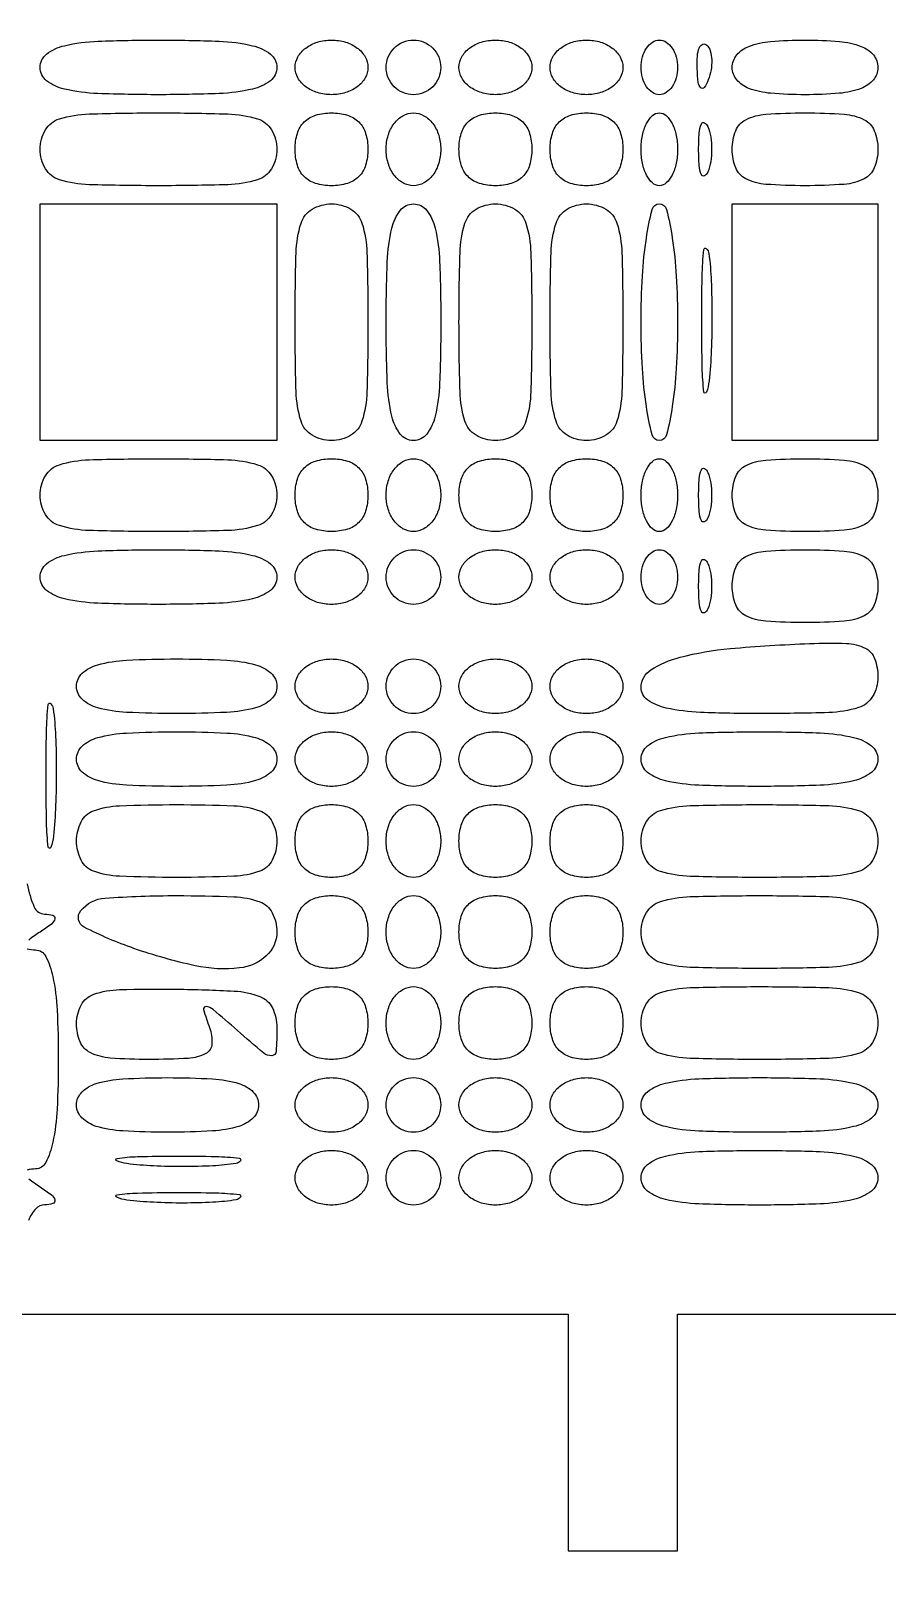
# Model space of a CAD drawing. Extents: x 23 to 255, y 40 to 184.
# Drawn here: x 210.87 to 214.84, y 163.14 to 170.34 of the extents above; entities that cross this region are included whole.
import ezdxf

# ---------------------------------------------------------------- set-up
doc = ezdxf.new("R2010")
doc.units = 0
doc.header["$MEASUREMENT"] = 0

msp = doc.modelspace()

# ---------------------------------------------------------------- linework, layer by layer
for points in [[(207.919475, 175.632891, 0.000007), (191.762556, 175.634099, 0.00002), (173.0434, 175.634494, 0.000013), (151.49745, 175.633531)], [(210.848173, 166.378543, 0.056013), (210.880229, 166.270428, 0.297977), (210.92895, 166.237705, -0.066727), (210.967436, 166.232065, -0.405416), (210.976538, 166.216231, -0.167501), (210.960409, 166.191644, -0.021149), (210.9078, 166.1544, 0.021149), (210.855191, 166.117156, 0.167501)], [(210.848164, 166.076735, 0.066727), (210.88665, 166.071095, -0.281439), (210.934278, 166.041173, -0.06416), (210.96679, 165.947185, -0.038683), (210.986611, 165.792637, -0.012558), (210.9924, 165.5622, -0.012558), (210.986611, 165.331763, -0.038683), (210.96679, 165.177215, -0.06416), (210.934278, 165.083227, -0.281439), (210.88665, 165.053305, 0.066727), (210.848164, 165.047665, 0.405416)], [(210.855191, 165.007244, 0.021149), (210.9078, 164.97, -0.021149), (210.960409, 164.932756, -0.167501), (210.976538, 164.908169, -0.405416), (210.967436, 164.892335, -0.066727), (210.92895, 164.886695, 0.210338), (210.887309, 164.867755, 0.084273), (210.85327, 164.813599, 0.061356)]]:
    msp.add_lwpolyline(points, format="xyb")
for points in [[(212.0076, 170.1729, -0.232029), (211.97732, 170.111163, -0.108427), (211.8948, 170.072031, -0.047315), (211.738943, 170.051299, -0.00942), (211.4577, 170.046, -0.00942), (211.176457, 170.051299, -0.047315), (211.0206, 170.072031, -0.108427), (210.93808, 170.111163, -0.232029), (210.9078, 170.1729, -0.232029), (210.93808, 170.234637, -0.108427), (211.0206, 170.273769, -0.047315), (211.176457, 170.294501, -0.00942), (211.4577, 170.2998, -0.00942), (211.738943, 170.294501, -0.047315), (211.8948, 170.273769, -0.108427), (211.97732, 170.234637, -0.232029)], [(212.4306, 170.1729, -0.130775), (212.417639, 170.124191, -0.10214), (212.38125, 170.083013, -0.08892), (212.326492, 170.055464, -0.072314), (212.2614, 170.046, -0.072314), (212.196308, 170.055464, -0.08892), (212.14155, 170.083013, -0.10214), (212.105161, 170.124191, -0.130775), (212.0922, 170.1729, -0.130775), (212.105161, 170.221609, -0.10214), (212.14155, 170.262788, -0.08892), (212.196308, 170.290336, -0.072314), (212.2614, 170.2998, -0.072314), (212.326492, 170.290336, -0.08892), (212.38125, 170.262788, -0.10214), (212.417639, 170.221609, -0.130775)], [(212.769, 170.1729, -0.099038), (212.759312, 170.12447, -0.097945), (212.731723, 170.083277, -0.097945), (212.69053, 170.055688, -0.099038), (212.6421, 170.046, -0.099038), (212.59367, 170.055688, -0.097945), (212.552477, 170.083277, -0.097945), (212.524888, 170.12447, -0.099038), (212.5152, 170.1729, -0.099038), (212.524888, 170.22133, -0.097945), (212.552477, 170.262523, -0.097945), (212.59367, 170.290112, -0.099038), (212.6421, 170.2998, -0.099038), (212.69053, 170.290112, -0.097945), (212.731723, 170.262523, -0.097945), (212.759312, 170.22133, -0.099038)], [(213.192, 170.1729, -0.130775), (213.179039, 170.124191, -0.10214), (213.14265, 170.083013, -0.08892), (213.087892, 170.055464, -0.072314), (213.0228, 170.046, -0.072314), (212.957708, 170.055464, -0.08892), (212.90295, 170.083013, -0.10214), (212.866561, 170.124191, -0.130775), (212.8536, 170.1729, -0.130775), (212.866561, 170.221609, -0.10214), (212.90295, 170.262788, -0.08892), (212.957708, 170.290336, -0.072314), (213.0228, 170.2998, -0.072314), (213.087892, 170.290336, -0.08892), (213.14265, 170.262788, -0.10214), (213.179039, 170.221609, -0.130775)], [(213.615, 170.1729, -0.130775), (213.602039, 170.124191, -0.10214), (213.56565, 170.083013, -0.08892), (213.510892, 170.055464, -0.072314), (213.4458, 170.046, -0.072314), (213.380708, 170.055464, -0.08892), (213.32595, 170.083013, -0.10214), (213.289561, 170.124191, -0.130775), (213.2766, 170.1729, -0.130775), (213.289561, 170.221609, -0.10214), (213.32595, 170.262788, -0.08892), (213.380708, 170.290336, -0.072314), (213.4458, 170.2998, -0.072314), (213.510892, 170.290336, -0.08892), (213.56565, 170.262788, -0.10214), (213.602039, 170.221609, -0.130775)], [(213.8688, 170.1729, -0.064853), (213.862481, 170.124386, -0.082425), (213.843949, 170.083277, -0.098894), (213.816463, 170.055777, -0.148195), (213.7842, 170.046, -0.148195), (213.751937, 170.055777, -0.098894), (213.724451, 170.083277, -0.082425), (213.705919, 170.124386, -0.064853), (213.6996, 170.1729, -0.064853), (213.705919, 170.221414, -0.082425), (213.724451, 170.262523, -0.098894), (213.751937, 170.290023, -0.148195), (213.7842, 170.2998, -0.148195), (213.816463, 170.290023, -0.098894), (213.843949, 170.262523, -0.082425), (213.862481, 170.221414, -0.064853)], [(214.011191, 170.114737, -0.054073), (213.992448, 170.079487, -0.470617), (213.97703, 170.078028, -0.168741), (213.965074, 170.102711, -0.018894), (213.960079, 170.16585, -0.028489), (213.961009, 170.224747, -0.077125), (213.970376, 170.265354, -0.208169), (213.985997, 170.280797, -0.296942), (214.004513, 170.276887, -0.126455), (214.020861, 170.249229, -0.060344), (214.027558, 170.208172, -0.05415), (214.024392, 170.161003, -0.051402)], [(214.7994, 170.1729, -0.176579), (214.77828, 170.114962, -0.128937), (214.72185, 170.075081, -0.069535), (214.62074, 170.052479, -0.020272), (214.461, 170.046, -0.020272), (214.30126, 170.052479, -0.069535), (214.20015, 170.075081, -0.128937), (214.14372, 170.114962, -0.176579), (214.1226, 170.1729, -0.176579), (214.14372, 170.230838, -0.128937), (214.20015, 170.270719, -0.069535), (214.30126, 170.293321, -0.020272), (214.461, 170.2998, -0.020272), (214.62074, 170.293321, -0.069535), (214.72185, 170.270719, -0.128937), (214.77828, 170.230838, -0.176579)], [(212.0076, 169.7922, -0.134481), (211.982896, 169.702013, -0.186514), (211.917713, 169.650658, -0.067313), (211.77948, 169.627771, -0.007414), (211.4577, 169.623, -0.007414), (211.13592, 169.627771, -0.067313), (210.997688, 169.650658, -0.186514), (210.932504, 169.702013, -0.134481), (210.9078, 169.7922, -0.134481), (210.932504, 169.882387, -0.186514), (210.997688, 169.933742, -0.067313), (211.13592, 169.956629, -0.007414), (211.4577, 169.9614, -0.007414), (211.77948, 169.956629, -0.067313), (211.917713, 169.933742, -0.186514), (211.982896, 169.882387, -0.134481)], [(212.4306, 169.7922, -0.072254), (212.419869, 169.718331, -0.124864), (212.3883, 169.6653, -0.124864), (212.335269, 169.633731, -0.072254), (212.2614, 169.623, -0.072254), (212.187531, 169.633731, -0.124864), (212.1345, 169.6653, -0.124864), (212.102931, 169.718331, -0.072254), (212.0922, 169.7922, -0.072254), (212.102931, 169.866069, -0.124864), (212.1345, 169.9191, -0.124864), (212.187531, 169.950669, -0.072254), (212.2614, 169.9614, -0.072254), (212.335269, 169.950669, -0.124864), (212.3883, 169.9191, -0.124864), (212.419869, 169.866069, -0.072254)], [(212.769, 169.7922, -0.072314), (212.759536, 169.727108, -0.08892), (212.731988, 169.67235, -0.10214), (212.690809, 169.635961, -0.130775), (212.6421, 169.623, -0.130775), (212.593391, 169.635961, -0.10214), (212.552213, 169.67235, -0.08892), (212.524664, 169.727108, -0.072314), (212.5152, 169.7922, -0.072314), (212.524664, 169.857292, -0.08892), (212.552213, 169.91205, -0.10214), (212.593391, 169.948439, -0.130775), (212.6421, 169.9614, -0.130775), (212.690809, 169.948439, -0.10214), (212.731988, 169.91205, -0.08892), (212.759536, 169.857292, -0.072314)], [(213.192, 169.7922, -0.072254), (213.181269, 169.718331, -0.124864), (213.1497, 169.6653, -0.124864), (213.096669, 169.633731, -0.072254), (213.0228, 169.623, -0.072254), (212.948931, 169.633731, -0.124864), (212.8959, 169.6653, -0.124864), (212.864331, 169.718331, -0.072254), (212.8536, 169.7922, -0.072254), (212.864331, 169.866069, -0.124864), (212.8959, 169.9191, -0.124864), (212.948931, 169.950669, -0.072254), (213.0228, 169.9614, -0.072254), (213.096669, 169.950669, -0.124864), (213.1497, 169.9191, -0.124864), (213.181269, 169.866069, -0.072254)], [(213.615, 169.7922, -0.072254), (213.604269, 169.718331, -0.124864), (213.5727, 169.6653, -0.124864), (213.519669, 169.633731, -0.072254), (213.4458, 169.623, -0.072254), (213.371931, 169.633731, -0.124864), (213.3189, 169.6653, -0.124864), (213.287331, 169.718331, -0.072254), (213.2766, 169.7922, -0.072254), (213.287331, 169.866069, -0.124864), (213.3189, 169.9191, -0.124864), (213.371931, 169.950669, -0.072254), (213.4458, 169.9614, -0.072254), (213.519669, 169.950669, -0.124864), (213.5727, 169.9191, -0.124864), (213.604269, 169.866069, -0.072254)], [(213.8688, 169.7922, -0.048028), (213.862566, 169.727446, -0.068025), (213.843949, 169.672702, -0.088204), (213.816507, 169.635815, -0.191087), (213.7842, 169.623, -0.191087), (213.751893, 169.635815, -0.088204), (213.724451, 169.672702, -0.068025), (213.705834, 169.727446, -0.048028), (213.6996, 169.7922, -0.048028), (213.705834, 169.856954, -0.068025), (213.724451, 169.911698, -0.088204), (213.751893, 169.948585, -0.191087), (213.7842, 169.9614, -0.191087), (213.816507, 169.948585, -0.088204), (213.843949, 169.911698, -0.068025), (213.862566, 169.856954, -0.048028)], [(214.009429, 169.68645, -0.174857), (213.993585, 169.668736, -0.447206), (213.979293, 169.673892, -0.078554), (213.969397, 169.716784, -0.017491), (213.966758, 169.7922, -0.017491), (213.969397, 169.867616, -0.078554), (213.979293, 169.910508, -0.447206), (213.993585, 169.915664, -0.174857), (214.009429, 169.89795, -0.057986), (214.022655, 169.849727, -0.037979), (214.027031, 169.7922, -0.037979), (214.022655, 169.734673, -0.057986)], [(214.7994, 169.7922, -0.094959), (214.782837, 169.705774, -0.184152), (214.73595, 169.654725, -0.098846), (214.642961, 169.62933, -0.017388), (214.461, 169.623, -0.017388), (214.279039, 169.62933, -0.098846), (214.18605, 169.654725, -0.184152), (214.139163, 169.705774, -0.094959), (214.1226, 169.7922, -0.094959), (214.139163, 169.878626, -0.184152), (214.18605, 169.929675, -0.098846), (214.279039, 169.95507, -0.017388), (214.461, 169.9614, -0.017388), (214.642961, 169.95507, -0.098846), (214.73595, 169.929675, -0.184152), (214.782837, 169.878626, -0.094959)], [(212.4306, 168.9885, -0.007414), (212.425829, 168.66672, -0.067313), (212.402942, 168.528487, -0.186514), (212.351587, 168.463304, -0.134481), (212.2614, 168.4386, -0.134481), (212.171213, 168.463304, -0.186514), (212.119858, 168.528487, -0.067313), (212.096971, 168.66672, -0.007414), (212.0922, 168.9885, -0.007414), (212.096971, 169.31028, -0.067313), (212.119858, 169.448512, -0.186514), (212.171213, 169.513696, -0.134481), (212.2614, 169.5384, -0.134481), (212.351587, 169.513696, -0.186514), (212.402942, 169.448512, -0.067313), (212.425829, 169.31028, -0.007414)], [(212.769, 168.9885, -0.00942), (212.763701, 168.707257, -0.047315), (212.742969, 168.5514, -0.108427), (212.703837, 168.46888, -0.232029), (212.6421, 168.4386, -0.232029), (212.580363, 168.46888, -0.108427), (212.541231, 168.5514, -0.047315), (212.520499, 168.707257, -0.00942), (212.5152, 168.9885, -0.00942), (212.520499, 169.269743, -0.047315), (212.541231, 169.4256, -0.108427), (212.580363, 169.50812, -0.232029), (212.6421, 169.5384, -0.232029), (212.703837, 169.50812, -0.108427), (212.742969, 169.4256, -0.047315), (212.763701, 169.269743, -0.00942)], [(213.192, 168.9885, -0.007414), (213.187229, 168.66672, -0.067313), (213.164342, 168.528487, -0.186514), (213.112987, 168.463304, -0.134481), (213.0228, 168.4386, -0.134481), (212.932613, 168.463304, -0.186514), (212.881258, 168.528487, -0.067313), (212.858371, 168.66672, -0.007414), (212.8536, 168.9885, -0.007414), (212.858371, 169.31028, -0.067313), (212.881258, 169.448512, -0.186514), (212.932613, 169.513696, -0.134481), (213.0228, 169.5384, -0.134481), (213.112987, 169.513696, -0.186514), (213.164342, 169.448512, -0.067313), (213.187229, 169.31028, -0.007414)], [(213.615, 168.9885, -0.007414), (213.610229, 168.66672, -0.067313), (213.587342, 168.528487, -0.186514), (213.535987, 168.463304, -0.134481), (213.4458, 168.4386, -0.134481), (213.355613, 168.463304, -0.186514), (213.304258, 168.528487, -0.067313), (213.281371, 168.66672, -0.007414), (213.2766, 168.9885, -0.007414), (213.281371, 169.31028, -0.067313), (213.304258, 169.448512, -0.186514), (213.355613, 169.513696, -0.134481), (213.4458, 169.5384, -0.134481), (213.535987, 169.513696, -0.186514), (213.587342, 169.448512, -0.067313), (213.610229, 169.31028, -0.007414)], [(213.8688, 168.9885, -0.013867), (213.862848, 168.773906, -0.024301), (213.844396, 168.597225, -0.022017), (213.818085, 168.465173, -0.345347), (213.7842, 168.4386, -0.345347), (213.750315, 168.465173, -0.022017), (213.724004, 168.597225, -0.024301), (213.705552, 168.773906, -0.013867), (213.6996, 168.9885, -0.013867), (213.705552, 169.203094, -0.024301), (213.724004, 169.379775, -0.022017), (213.750315, 169.511827, -0.345347), (213.7842, 169.5384, -0.345347), (213.818085, 169.511827, -0.022017), (213.844396, 169.379775, -0.024301), (213.862848, 169.203094, -0.013867)], [(214.015141, 168.715437, -0.062969), (214.002803, 168.662681, -0.78507), (213.991424, 168.664005, -0.026082), (213.98335, 168.77649, -0.004587), (213.981161, 168.9885, -0.004873), (213.982989, 169.201226, -0.021409), (213.99066, 169.326529, -0.613017), (214.002274, 169.330993, -0.180442), (214.014459, 169.307637, -0.02012), (214.025135, 169.180175, -0.010546), (214.028676, 169.02104, -0.010474), (214.025439, 168.857519, -0.015806)], [(212.0076, 168.1848, -0.134481), (211.982896, 168.094613, -0.186514), (211.917713, 168.043258, -0.067313), (211.77948, 168.020371, -0.007414), (211.4577, 168.0156, -0.007414), (211.13592, 168.020371, -0.067313), (210.997688, 168.043258, -0.186514), (210.932504, 168.094613, -0.134481), (210.9078, 168.1848, -0.134481), (210.932504, 168.274987, -0.186514), (210.997688, 168.326342, -0.067313), (211.13592, 168.349229, -0.007414), (211.4577, 168.354, -0.007414), (211.77948, 168.349229, -0.067313), (211.917713, 168.326342, -0.186514), (211.982896, 168.274987, -0.134481)], [(212.4306, 168.1848, -0.072254), (212.419869, 168.110931, -0.124864), (212.3883, 168.0579, -0.124864), (212.335269, 168.026331, -0.072254), (212.2614, 168.0156, -0.072254), (212.187531, 168.026331, -0.124864), (212.1345, 168.0579, -0.124864), (212.102931, 168.110931, -0.072254), (212.0922, 168.1848, -0.072254), (212.102931, 168.258669, -0.124864), (212.1345, 168.3117, -0.124864), (212.187531, 168.343269, -0.072254), (212.2614, 168.354, -0.072254), (212.335269, 168.343269, -0.124864), (212.3883, 168.3117, -0.124864), (212.419869, 168.258669, -0.072254)], [(212.769, 168.1848, -0.072314), (212.759536, 168.119708, -0.08892), (212.731988, 168.06495, -0.10214), (212.690809, 168.028561, -0.130775), (212.6421, 168.0156, -0.130775), (212.593391, 168.028561, -0.10214), (212.552213, 168.06495, -0.08892), (212.524664, 168.119708, -0.072314), (212.5152, 168.1848, -0.072314), (212.524664, 168.249892, -0.08892), (212.552213, 168.30465, -0.10214), (212.593391, 168.341039, -0.130775), (212.6421, 168.354, -0.130775), (212.690809, 168.341039, -0.10214), (212.731988, 168.30465, -0.08892), (212.759536, 168.249892, -0.072314)], [(213.192, 168.1848, -0.072254), (213.181269, 168.110931, -0.124864), (213.1497, 168.0579, -0.124864), (213.096669, 168.026331, -0.072254), (213.0228, 168.0156, -0.072254), (212.948931, 168.026331, -0.124864), (212.8959, 168.0579, -0.124864), (212.864331, 168.110931, -0.072254), (212.8536, 168.1848, -0.072254), (212.864331, 168.258669, -0.124864), (212.8959, 168.3117, -0.124864), (212.948931, 168.343269, -0.072254), (213.0228, 168.354, -0.072254), (213.096669, 168.343269, -0.124864), (213.1497, 168.3117, -0.124864), (213.181269, 168.258669, -0.072254)], [(213.615, 168.1848, -0.072254), (213.604269, 168.110931, -0.124864), (213.5727, 168.0579, -0.124864), (213.519669, 168.026331, -0.072254), (213.4458, 168.0156, -0.072254), (213.371931, 168.026331, -0.124864), (213.3189, 168.0579, -0.124864), (213.287331, 168.110931, -0.072254), (213.2766, 168.1848, -0.072254), (213.287331, 168.258669, -0.124864), (213.3189, 168.3117, -0.124864), (213.371931, 168.343269, -0.072254), (213.4458, 168.354, -0.072254), (213.519669, 168.343269, -0.124864), (213.5727, 168.3117, -0.124864), (213.604269, 168.258669, -0.072254)], [(213.8688, 168.1848, -0.048028), (213.862566, 168.120046, -0.068025), (213.843949, 168.065302, -0.088204), (213.816507, 168.028415, -0.191087), (213.7842, 168.0156, -0.191087), (213.751893, 168.028415, -0.088204), (213.724451, 168.065302, -0.068025), (213.705834, 168.120046, -0.048028), (213.6996, 168.1848, -0.048028), (213.705834, 168.249554, -0.068025), (213.724451, 168.304297, -0.088204), (213.751893, 168.341185, -0.191087), (213.7842, 168.354, -0.191087), (213.816507, 168.341185, -0.088204), (213.843949, 168.304297, -0.068025), (213.862566, 168.249554, -0.048028)], [(214.7994, 168.1848, -0.094959), (214.782837, 168.098374, -0.184152), (214.73595, 168.047325, -0.098846), (214.642961, 168.02193, -0.017388), (214.461, 168.0156, -0.017388), (214.279039, 168.02193, -0.098846), (214.18605, 168.047325, -0.184152), (214.139163, 168.098374, -0.094959), (214.1226, 168.1848, -0.094959), (214.139163, 168.271226, -0.184152), (214.18605, 168.322275, -0.098846), (214.279039, 168.34767, -0.017388), (214.461, 168.354, -0.017388), (214.642961, 168.34767, -0.098846), (214.73595, 168.322275, -0.184152), (214.782837, 168.271226, -0.094959)], [(214.009429, 168.07905, -0.174857), (213.993585, 168.061336, -0.447206), (213.979293, 168.066492, -0.078554), (213.969397, 168.109384, -0.017491), (213.966758, 168.1848, -0.017491), (213.969397, 168.260216, -0.078554), (213.979293, 168.303108, -0.447206), (213.993585, 168.308264, -0.174857), (214.009429, 168.29055, -0.057986), (214.022655, 168.242327, -0.037979), (214.027031, 168.1848, -0.037979), (214.022655, 168.127273, -0.057986)], [(212.0076, 167.8041, -0.232029), (211.97732, 167.742363, -0.108427), (211.8948, 167.703231, -0.047315), (211.738943, 167.682499, -0.00942), (211.4577, 167.6772, -0.00942), (211.176457, 167.682499, -0.047315), (211.0206, 167.703231, -0.108427), (210.93808, 167.742363, -0.232029), (210.9078, 167.8041, -0.232029), (210.93808, 167.865837, -0.108427), (211.0206, 167.904969, -0.047315), (211.176457, 167.925701, -0.00942), (211.4577, 167.931, -0.00942), (211.738943, 167.925701, -0.047315), (211.8948, 167.904969, -0.108427), (211.97732, 167.865837, -0.232029)], [(212.4306, 167.8041, -0.130775), (212.417639, 167.755391, -0.10214), (212.38125, 167.714212, -0.08892), (212.326492, 167.686664, -0.072314), (212.2614, 167.6772, -0.072314), (212.196308, 167.686664, -0.08892), (212.14155, 167.714212, -0.10214), (212.105161, 167.755391, -0.130775), (212.0922, 167.8041, -0.130775), (212.105161, 167.852809, -0.10214), (212.14155, 167.893987, -0.08892), (212.196308, 167.921536, -0.072314), (212.2614, 167.931, -0.072314), (212.326492, 167.921536, -0.08892), (212.38125, 167.893987, -0.10214), (212.417639, 167.852809, -0.130775)], [(212.769, 167.8041, -0.099038), (212.759312, 167.75567, -0.097945), (212.731723, 167.714477, -0.097945), (212.69053, 167.686888, -0.099038), (212.6421, 167.6772, -0.099038), (212.59367, 167.686888, -0.097945), (212.552477, 167.714477, -0.097945), (212.524888, 167.75567, -0.099038), (212.5152, 167.8041, -0.099038), (212.524888, 167.85253, -0.097945), (212.552477, 167.893723, -0.097945), (212.59367, 167.921312, -0.099038), (212.6421, 167.931, -0.099038), (212.69053, 167.921312, -0.097945), (212.731723, 167.893723, -0.097945), (212.759312, 167.85253, -0.099038)], [(213.192, 167.8041, -0.130775), (213.179039, 167.755391, -0.10214), (213.14265, 167.714212, -0.08892), (213.087892, 167.686664, -0.072314), (213.0228, 167.6772, -0.072314), (212.957708, 167.686664, -0.08892), (212.90295, 167.714212, -0.10214), (212.866561, 167.755391, -0.130775), (212.8536, 167.8041, -0.130775), (212.866561, 167.852809, -0.10214), (212.90295, 167.893987, -0.08892), (212.957708, 167.921536, -0.072314), (213.0228, 167.931, -0.072314), (213.087892, 167.921536, -0.08892), (213.14265, 167.893987, -0.10214), (213.179039, 167.852809, -0.130775)], [(213.615, 167.8041, -0.130775), (213.602039, 167.755391, -0.10214), (213.56565, 167.714212, -0.08892), (213.510892, 167.686664, -0.072314), (213.4458, 167.6772, -0.072314), (213.380708, 167.686664, -0.08892), (213.32595, 167.714212, -0.10214), (213.289561, 167.755391, -0.130775), (213.2766, 167.8041, -0.130775), (213.289561, 167.852809, -0.10214), (213.32595, 167.893987, -0.08892), (213.380708, 167.921536, -0.072314), (213.4458, 167.931, -0.072314), (213.510892, 167.921536, -0.08892), (213.56565, 167.893987, -0.10214), (213.602039, 167.852809, -0.130775)], [(213.8688, 167.8041, -0.064853), (213.862481, 167.755586, -0.082425), (213.843949, 167.714477, -0.098894), (213.816463, 167.686977, -0.148195), (213.7842, 167.6772, -0.148195), (213.751937, 167.686977, -0.098894), (213.724451, 167.714477, -0.082425), (213.705919, 167.755586, -0.064853), (213.6996, 167.8041, -0.064853), (213.705919, 167.852614, -0.082425), (213.724451, 167.893723, -0.098894), (213.751937, 167.921223, -0.148195), (213.7842, 167.931, -0.148195), (213.816463, 167.921223, -0.098894), (213.843949, 167.893723, -0.082425), (213.862481, 167.852614, -0.064853)], [(214.7994, 167.7618, -0.094959), (214.782837, 167.675374, -0.184152), (214.73595, 167.624325, -0.098846), (214.642961, 167.59893, -0.017388), (214.461, 167.5926, -0.017388), (214.279039, 167.59893, -0.098846), (214.18605, 167.624325, -0.184152), (214.139163, 167.675374, -0.094959), (214.1226, 167.7618, -0.094959), (214.139163, 167.848226, -0.184152), (214.18605, 167.899275, -0.098846), (214.279039, 167.92467, -0.017388), (214.461, 167.931, -0.017388), (214.642961, 167.92467, -0.098846), (214.73595, 167.899275, -0.184152), (214.782837, 167.848226, -0.094959)], [(214.009429, 167.65605, -0.174857), (213.993585, 167.638336, -0.447206), (213.979293, 167.643492, -0.078554), (213.969397, 167.686384, -0.017491), (213.966758, 167.7618, -0.017491), (213.969397, 167.837216, -0.078554), (213.979293, 167.880108, -0.447206), (213.993585, 167.885264, -0.174857), (214.009429, 167.86755, -0.057986), (214.022655, 167.819327, -0.037979), (214.027031, 167.7618, -0.037979), (214.022655, 167.704273, -0.057986)], [(214.7994, 167.3388, -0.134481), (214.774696, 167.248613, -0.186514), (214.709513, 167.197258, -0.067313), (214.57128, 167.174371, -0.007414), (214.2495, 167.1696, -0.009815), (213.975163, 167.174986, -0.044483), (213.816646, 167.195415, -0.095751), (213.730313, 167.232732, -0.247867), (213.6996, 167.290881, -0.257643), (213.744716, 167.372624, -0.076805), (213.880171, 167.431312, -0.042004), (214.113822, 167.471801, -0.011923), (214.48215, 167.495324, -0.01835), (214.653201, 167.495878, -0.106621), (214.740178, 167.474049, -0.192928), (214.784146, 167.425045, -0.087753)], [(212.0076, 167.2965, -0.211442), (211.980803, 167.235965, -0.118311), (211.9089, 167.196518, -0.054498), (211.774775, 167.175236, -0.01212), (211.5423, 167.1696, -0.01212), (211.309825, 167.175236, -0.054498), (211.1757, 167.196518, -0.118311), (211.103797, 167.235965, -0.211442), (211.077, 167.2965, -0.211442), (211.103797, 167.357035, -0.118311), (211.1757, 167.396482, -0.054498), (211.309825, 167.417764, -0.01212), (211.5423, 167.4234, -0.01212), (211.774775, 167.417764, -0.054498), (211.9089, 167.396482, -0.118311), (211.980803, 167.357035, -0.211442)], [(212.4306, 167.2965, -0.130775), (212.417639, 167.247791, -0.10214), (212.38125, 167.206613, -0.08892), (212.326492, 167.179064, -0.072314), (212.2614, 167.1696, -0.072314), (212.196308, 167.179064, -0.08892), (212.14155, 167.206613, -0.10214), (212.105161, 167.247791, -0.130775), (212.0922, 167.2965, -0.130775), (212.105161, 167.345209, -0.10214), (212.14155, 167.386387, -0.08892), (212.196308, 167.413936, -0.072314), (212.2614, 167.4234, -0.072314), (212.326492, 167.413936, -0.08892), (212.38125, 167.386387, -0.10214), (212.417639, 167.345209, -0.130775)], [(212.769, 167.2965, -0.099038), (212.759312, 167.24807, -0.097945), (212.731723, 167.206877, -0.097945), (212.69053, 167.179288, -0.099038), (212.6421, 167.1696, -0.099038), (212.59367, 167.179288, -0.097945), (212.552477, 167.206877, -0.097945), (212.524888, 167.24807, -0.099038), (212.5152, 167.2965, -0.099038), (212.524888, 167.34493, -0.097945), (212.552477, 167.386123, -0.097945), (212.59367, 167.413712, -0.099038), (212.6421, 167.4234, -0.099038), (212.69053, 167.413712, -0.097945), (212.731723, 167.386123, -0.097945), (212.759312, 167.34493, -0.099038)], [(213.192, 167.2965, -0.130775), (213.179039, 167.247791, -0.10214), (213.14265, 167.206613, -0.08892), (213.087892, 167.179064, -0.072314), (213.0228, 167.1696, -0.072314), (212.957708, 167.179064, -0.08892), (212.90295, 167.206613, -0.10214), (212.866561, 167.247791, -0.130775), (212.8536, 167.2965, -0.130775), (212.866561, 167.345209, -0.10214), (212.90295, 167.386387, -0.08892), (212.957708, 167.413936, -0.072314), (213.0228, 167.4234, -0.072314), (213.087892, 167.413936, -0.08892), (213.14265, 167.386387, -0.10214), (213.179039, 167.345209, -0.130775)], [(213.615, 167.2965, -0.130775), (213.602039, 167.247791, -0.10214), (213.56565, 167.206613, -0.08892), (213.510892, 167.179064, -0.072314), (213.4458, 167.1696, -0.072314), (213.380708, 167.179064, -0.08892), (213.32595, 167.206613, -0.10214), (213.289561, 167.247791, -0.130775), (213.2766, 167.2965, -0.130775), (213.289561, 167.345209, -0.10214), (213.32595, 167.386387, -0.08892), (213.380708, 167.413936, -0.072314), (213.4458, 167.4234, -0.072314), (213.510892, 167.413936, -0.08892), (213.56565, 167.386387, -0.10214), (213.602039, 167.345209, -0.130775)], [(210.969541, 166.600437, -0.062969), (210.957203, 166.547681, -0.78507), (210.945824, 166.549005, -0.026082), (210.93775, 166.66149, -0.004587), (210.935561, 166.8735, -0.004873), (210.937389, 167.086226, -0.021409), (210.94506, 167.211529, -0.613017), (210.956674, 167.215993, -0.180442), (210.968859, 167.192637, -0.02012), (210.979535, 167.065175, -0.010546), (210.983076, 166.90604, -0.010474), (210.979839, 166.742519, -0.015806)], [(212.0076, 166.9581, -0.211442), (211.980803, 166.897565, -0.118311), (211.9089, 166.858118, -0.054498), (211.774775, 166.836836, -0.01212), (211.5423, 166.8312, -0.01212), (211.309825, 166.836836, -0.054498), (211.1757, 166.858118, -0.118311), (211.103797, 166.897565, -0.211442), (211.077, 166.9581, -0.211442), (211.103797, 167.018635, -0.118311), (211.1757, 167.058082, -0.054498), (211.309825, 167.079364, -0.01212), (211.5423, 167.085, -0.01212), (211.774775, 167.079364, -0.054498), (211.9089, 167.058082, -0.118311), (211.980803, 167.018635, -0.211442)], [(212.4306, 166.9581, -0.130775), (212.417639, 166.909391, -0.10214), (212.38125, 166.868213, -0.08892), (212.326492, 166.840664, -0.072314), (212.2614, 166.8312, -0.072314), (212.196308, 166.840664, -0.08892), (212.14155, 166.868213, -0.10214), (212.105161, 166.909391, -0.130775), (212.0922, 166.9581, -0.130775), (212.105161, 167.006809, -0.10214), (212.14155, 167.047987, -0.08892), (212.196308, 167.075536, -0.072314), (212.2614, 167.085, -0.072314), (212.326492, 167.075536, -0.08892), (212.38125, 167.047987, -0.10214), (212.417639, 167.006809, -0.130775)], [(212.769, 166.9581, -0.099038), (212.759312, 166.90967, -0.097945), (212.731723, 166.868477, -0.097945), (212.69053, 166.840888, -0.099038), (212.6421, 166.8312, -0.099038), (212.59367, 166.840888, -0.097945), (212.552477, 166.868477, -0.097945), (212.524888, 166.90967, -0.099038), (212.5152, 166.9581, -0.099038), (212.524888, 167.00653, -0.097945), (212.552477, 167.047723, -0.097945), (212.59367, 167.075312, -0.099038), (212.6421, 167.085, -0.099038), (212.69053, 167.075312, -0.097945), (212.731723, 167.047723, -0.097945), (212.759312, 167.00653, -0.099038)], [(213.192, 166.9581, -0.130775), (213.179039, 166.909391, -0.10214), (213.14265, 166.868213, -0.08892), (213.087892, 166.840664, -0.072314), (213.0228, 166.8312, -0.072314), (212.957708, 166.840664, -0.08892), (212.90295, 166.868213, -0.10214), (212.866561, 166.909391, -0.130775), (212.8536, 166.9581, -0.130775), (212.866561, 167.006809, -0.10214), (212.90295, 167.047987, -0.08892), (212.957708, 167.075536, -0.072314), (213.0228, 167.085, -0.072314), (213.087892, 167.075536, -0.08892), (213.14265, 167.047987, -0.10214), (213.179039, 167.006809, -0.130775)], [(213.615, 166.9581, -0.130775), (213.602039, 166.909391, -0.10214), (213.56565, 166.868213, -0.08892), (213.510892, 166.840664, -0.072314), (213.4458, 166.8312, -0.072314), (213.380708, 166.840664, -0.08892), (213.32595, 166.868213, -0.10214), (213.289561, 166.909391, -0.130775), (213.2766, 166.9581, -0.130775), (213.289561, 167.006809, -0.10214), (213.32595, 167.047987, -0.08892), (213.380708, 167.075536, -0.072314), (213.4458, 167.085, -0.072314), (213.510892, 167.075536, -0.08892), (213.56565, 167.047987, -0.10214), (213.602039, 167.006809, -0.130775)], [(214.7994, 166.9581, -0.232029), (214.76912, 166.896363, -0.108427), (214.6866, 166.857231, -0.047315), (214.530743, 166.836499, -0.00942), (214.2495, 166.8312, -0.00942), (213.968257, 166.836499, -0.047315), (213.8124, 166.857231, -0.108427), (213.72988, 166.896363, -0.232029), (213.6996, 166.9581, -0.232029), (213.72988, 167.019837, -0.108427), (213.8124, 167.058969, -0.047315), (213.968257, 167.079701, -0.00942), (214.2495, 167.085, -0.00942), (214.530743, 167.079701, -0.047315), (214.6866, 167.058969, -0.108427), (214.76912, 167.019837, -0.232029)], [(212.0076, 166.5774, -0.118451), (211.986172, 166.488219, -0.189837), (211.928288, 166.437041, -0.077556), (211.807956, 166.413403, -0.009792), (211.5423, 166.4082, -0.009792), (211.276644, 166.413403, -0.077556), (211.156313, 166.437041, -0.189837), (211.098428, 166.488219, -0.118451), (211.077, 166.5774, -0.118451), (211.098428, 166.666581, -0.189837), (211.156313, 166.717759, -0.077556), (211.276644, 166.741397, -0.009792), (211.5423, 166.7466, -0.009792), (211.807956, 166.741397, -0.077556), (211.928288, 166.717759, -0.189837), (211.986172, 166.666581, -0.118451)], [(212.4306, 166.5774, -0.072254), (212.419869, 166.503531, -0.124864), (212.3883, 166.4505, -0.124864), (212.335269, 166.418931, -0.072254), (212.2614, 166.4082, -0.072254), (212.187531, 166.418931, -0.124864), (212.1345, 166.4505, -0.124864), (212.102931, 166.503531, -0.072254), (212.0922, 166.5774, -0.072254), (212.102931, 166.651269, -0.124864), (212.1345, 166.7043, -0.124864), (212.187531, 166.735869, -0.072254), (212.2614, 166.7466, -0.072254), (212.335269, 166.735869, -0.124864), (212.3883, 166.7043, -0.124864), (212.419869, 166.651269, -0.072254)], [(212.769, 166.5774, -0.072314), (212.759536, 166.512308, -0.08892), (212.731988, 166.45755, -0.10214), (212.690809, 166.421161, -0.130775), (212.6421, 166.4082, -0.130775), (212.593391, 166.421161, -0.10214), (212.552213, 166.45755, -0.08892), (212.524664, 166.512308, -0.072314), (212.5152, 166.5774, -0.072314), (212.524664, 166.642492, -0.08892), (212.552213, 166.69725, -0.10214), (212.593391, 166.733639, -0.130775), (212.6421, 166.7466, -0.130775), (212.690809, 166.733639, -0.10214), (212.731988, 166.69725, -0.08892), (212.759536, 166.642492, -0.072314)], [(213.192, 166.5774, -0.072254), (213.181269, 166.503531, -0.124864), (213.1497, 166.4505, -0.124864), (213.096669, 166.418931, -0.072254), (213.0228, 166.4082, -0.072254), (212.948931, 166.418931, -0.124864), (212.8959, 166.4505, -0.124864), (212.864331, 166.503531, -0.072254), (212.8536, 166.5774, -0.072254), (212.864331, 166.651269, -0.124864), (212.8959, 166.7043, -0.124864), (212.948931, 166.735869, -0.072254), (213.0228, 166.7466, -0.072254), (213.096669, 166.735869, -0.124864), (213.1497, 166.7043, -0.124864), (213.181269, 166.651269, -0.072254)], [(213.615, 166.5774, -0.072254), (213.604269, 166.503531, -0.124864), (213.5727, 166.4505, -0.124864), (213.519669, 166.418931, -0.072254), (213.4458, 166.4082, -0.072254), (213.371931, 166.418931, -0.124864), (213.3189, 166.4505, -0.124864), (213.287331, 166.503531, -0.072254), (213.2766, 166.5774, -0.072254), (213.287331, 166.651269, -0.124864), (213.3189, 166.7043, -0.124864), (213.371931, 166.735869, -0.072254), (213.4458, 166.7466, -0.072254), (213.519669, 166.735869, -0.124864), (213.5727, 166.7043, -0.124864), (213.604269, 166.651269, -0.072254)], [(214.7994, 166.5774, -0.134481), (214.774696, 166.487213, -0.186514), (214.709513, 166.435858, -0.067313), (214.57128, 166.412971, -0.007414), (214.2495, 166.4082, -0.007414), (213.92772, 166.412971, -0.067313), (213.789488, 166.435858, -0.186514), (213.724304, 166.487213, -0.134481), (213.6996, 166.5774, -0.134481), (213.724304, 166.667587, -0.186514), (213.789488, 166.718942, -0.067313), (213.92772, 166.741829, -0.007414), (214.2495, 166.7466, -0.007414), (214.57128, 166.741829, -0.067313), (214.709513, 166.718942, -0.186514), (214.774696, 166.667587, -0.134481)], [(212.0076, 166.1544, -0.212077), (211.958312, 166.043422, -0.156372), (211.834247, 165.987326, -0.082698), (211.627345, 165.997806, -0.029959), (211.343424, 166.078076, -0.03429), (211.113098, 166.17654, -0.476618), (211.096755, 166.253701, -0.207984), (211.208701, 166.311962, -0.017437), (211.5423, 166.3236, -0.009792), (211.807956, 166.318397, -0.077556), (211.928288, 166.294759, -0.189837), (211.986172, 166.243581, -0.118451)], [(212.4306, 166.1544, -0.072254), (212.419869, 166.080531, -0.124864), (212.3883, 166.0275, -0.124864), (212.335269, 165.995931, -0.072254), (212.2614, 165.9852, -0.072254), (212.187531, 165.995931, -0.124864), (212.1345, 166.0275, -0.124864), (212.102931, 166.080531, -0.072254), (212.0922, 166.1544, -0.072254), (212.102931, 166.228269, -0.124864), (212.1345, 166.2813, -0.124864), (212.187531, 166.312869, -0.072254), (212.2614, 166.3236, -0.072254), (212.335269, 166.312869, -0.124864), (212.3883, 166.2813, -0.124864), (212.419869, 166.228269, -0.072254)], [(212.769, 166.1544, -0.072314), (212.759536, 166.089308, -0.08892), (212.731988, 166.03455, -0.10214), (212.690809, 165.998161, -0.130775), (212.6421, 165.9852, -0.130775), (212.593391, 165.998161, -0.10214), (212.552213, 166.03455, -0.08892), (212.524664, 166.089308, -0.072314), (212.5152, 166.1544, -0.072314), (212.524664, 166.219492, -0.08892), (212.552213, 166.27425, -0.10214), (212.593391, 166.310639, -0.130775), (212.6421, 166.3236, -0.130775), (212.690809, 166.310639, -0.10214), (212.731988, 166.27425, -0.08892), (212.759536, 166.219492, -0.072314)], [(213.192, 166.1544, -0.072254), (213.181269, 166.080531, -0.124864), (213.1497, 166.0275, -0.124864), (213.096669, 165.995931, -0.072254), (213.0228, 165.9852, -0.072254), (212.948931, 165.995931, -0.124864), (212.8959, 166.0275, -0.124864), (212.864331, 166.080531, -0.072254), (212.8536, 166.1544, -0.072254), (212.864331, 166.228269, -0.124864), (212.8959, 166.2813, -0.124864), (212.948931, 166.312869, -0.072254), (213.0228, 166.3236, -0.072254), (213.096669, 166.312869, -0.124864), (213.1497, 166.2813, -0.124864), (213.181269, 166.228269, -0.072254)], [(213.615, 166.1544, -0.072254), (213.604269, 166.080531, -0.124864), (213.5727, 166.0275, -0.124864), (213.519669, 165.995931, -0.072254), (213.4458, 165.9852, -0.072254), (213.371931, 165.995931, -0.124864), (213.3189, 166.0275, -0.124864), (213.287331, 166.080531, -0.072254), (213.2766, 166.1544, -0.072254), (213.287331, 166.228269, -0.124864), (213.3189, 166.2813, -0.124864), (213.371931, 166.312869, -0.072254), (213.4458, 166.3236, -0.072254), (213.519669, 166.312869, -0.124864), (213.5727, 166.2813, -0.124864), (213.604269, 166.228269, -0.072254)], [(214.7994, 166.1544, -0.134481), (214.774696, 166.064213, -0.186514), (214.709513, 166.012858, -0.067313), (214.57128, 165.989971, -0.007414), (214.2495, 165.9852, -0.007414), (213.92772, 165.989971, -0.067313), (213.789488, 166.012858, -0.186514), (213.724304, 166.064213, -0.134481), (213.6996, 166.1544, -0.134481), (213.724304, 166.244587, -0.186514), (213.789488, 166.295942, -0.067313), (213.92772, 166.318829, -0.007414), (214.2495, 166.3236, -0.007414), (214.57128, 166.318829, -0.067313), (214.709513, 166.295942, -0.186514), (214.774696, 166.244587, -0.134481)], [(212.0076, 165.709538, -0.016133), (212.004062, 165.59992, -0.376064), (211.983722, 165.579521, -0.193557), (211.94739, 165.591357, -0.005811), (211.824055, 165.697138, 0.004531), (211.711625, 165.794066, 0.151535), (211.67931, 165.807792, 0.530493), (211.667404, 165.793547, 0.017595), (211.6945, 165.71025, -0.100695), (211.705924, 165.634128, -0.264751), (211.677215, 165.589275, -0.108083), (211.596561, 165.567086, -0.013287), (211.412745, 165.5622, -0.017795), (211.233859, 165.568569, -0.097311), (211.140925, 165.593808, -0.181314), (211.093791, 165.644113, -0.098855), (211.077, 165.728208, -0.122609), (211.098648, 165.815163, -0.189918), (211.156723, 165.864821, -0.076461), (211.277277, 165.886688, -0.00969), (211.5423, 165.888659, -0.009851), (211.809273, 165.880207, -0.079196), (211.929072, 165.854747, -0.190855), (211.986537, 165.801785, -0.112718)], [(212.4306, 165.7314, -0.072254), (212.419869, 165.657531, -0.124864), (212.3883, 165.6045, -0.124864), (212.335269, 165.572931, -0.072254), (212.2614, 165.5622, -0.072254), (212.187531, 165.572931, -0.124864), (212.1345, 165.6045, -0.124864), (212.102931, 165.657531, -0.072254), (212.0922, 165.7314, -0.072254), (212.102931, 165.805269, -0.124864), (212.1345, 165.8583, -0.124864), (212.187531, 165.889869, -0.072254), (212.2614, 165.9006, -0.072254), (212.335269, 165.889869, -0.124864), (212.3883, 165.8583, -0.124864), (212.419869, 165.805269, -0.072254)], [(212.769, 165.7314, -0.072314), (212.759536, 165.666308, -0.08892), (212.731988, 165.61155, -0.10214), (212.690809, 165.575161, -0.130775), (212.6421, 165.5622, -0.130775), (212.593391, 165.575161, -0.10214), (212.552213, 165.61155, -0.08892), (212.524664, 165.666308, -0.072314), (212.5152, 165.7314, -0.072314), (212.524664, 165.796492, -0.08892), (212.552213, 165.85125, -0.10214), (212.593391, 165.887639, -0.130775), (212.6421, 165.9006, -0.130775), (212.690809, 165.887639, -0.10214), (212.731988, 165.85125, -0.08892), (212.759536, 165.796492, -0.072314)], [(213.192, 165.7314, -0.072254), (213.181269, 165.657531, -0.124864), (213.1497, 165.6045, -0.124864), (213.096669, 165.572931, -0.072254), (213.0228, 165.5622, -0.072254), (212.948931, 165.572931, -0.124864), (212.8959, 165.6045, -0.124864), (212.864331, 165.657531, -0.072254), (212.8536, 165.7314, -0.072254), (212.864331, 165.805269, -0.124864), (212.8959, 165.8583, -0.124864), (212.948931, 165.889869, -0.072254), (213.0228, 165.9006, -0.072254), (213.096669, 165.889869, -0.124864), (213.1497, 165.8583, -0.124864), (213.181269, 165.805269, -0.072254)], [(213.615, 165.7314, -0.072254), (213.604269, 165.657531, -0.124864), (213.5727, 165.6045, -0.124864), (213.519669, 165.572931, -0.072254), (213.4458, 165.5622, -0.072254), (213.371931, 165.572931, -0.124864), (213.3189, 165.6045, -0.124864), (213.287331, 165.657531, -0.072254), (213.2766, 165.7314, -0.072254), (213.287331, 165.805269, -0.124864), (213.3189, 165.8583, -0.124864), (213.371931, 165.889869, -0.072254), (213.4458, 165.9006, -0.072254), (213.519669, 165.889869, -0.124864), (213.5727, 165.8583, -0.124864), (213.604269, 165.805269, -0.072254)], [(214.7994, 165.7314, -0.134481), (214.774696, 165.641213, -0.186514), (214.709513, 165.589858, -0.067313), (214.57128, 165.566971, -0.007414), (214.2495, 165.5622, -0.007414), (213.92772, 165.566971, -0.067313), (213.789488, 165.589858, -0.186514), (213.724304, 165.641213, -0.134481), (213.6996, 165.7314, -0.134481), (213.724304, 165.821587, -0.186514), (213.789488, 165.872942, -0.067313), (213.92772, 165.895829, -0.007414), (214.2495, 165.9006, -0.007414), (214.57128, 165.895829, -0.067313), (214.709513, 165.872942, -0.186514), (214.774696, 165.821587, -0.134481)], [(211.923, 165.3507, -0.200296), (211.898038, 165.290887, -0.122766), (211.83135, 165.251295, -0.058865), (211.708157, 165.229658, -0.014068), (211.5, 165.2238, -0.014068), (211.291843, 165.229658, -0.058865), (211.16865, 165.251295, -0.122766), (211.101962, 165.290887, -0.200296), (211.077, 165.3507, -0.200296), (211.101962, 165.410513, -0.122766), (211.16865, 165.450105, -0.058865), (211.291843, 165.471742, -0.014068), (211.5, 165.4776, -0.014068), (211.708157, 165.471742, -0.058865), (211.83135, 165.450105, -0.122766), (211.898038, 165.410513, -0.200296)], [(212.4306, 165.3507, -0.130775), (212.417639, 165.301991, -0.10214), (212.38125, 165.260812, -0.08892), (212.326492, 165.233264, -0.072314), (212.2614, 165.2238, -0.072314), (212.196308, 165.233264, -0.08892), (212.14155, 165.260812, -0.10214), (212.105161, 165.301991, -0.130775), (212.0922, 165.3507, -0.130775), (212.105161, 165.399409, -0.10214), (212.14155, 165.440587, -0.08892), (212.196308, 165.468136, -0.072314), (212.2614, 165.4776, -0.072314), (212.326492, 165.468136, -0.08892), (212.38125, 165.440587, -0.10214), (212.417639, 165.399409, -0.130775)], [(212.769, 165.3507, -0.099038), (212.759312, 165.30227, -0.097945), (212.731723, 165.261077, -0.097945), (212.69053, 165.233488, -0.099038), (212.6421, 165.2238, -0.099038), (212.59367, 165.233488, -0.097945), (212.552477, 165.261077, -0.097945), (212.524888, 165.30227, -0.099038), (212.5152, 165.3507, -0.099038), (212.524888, 165.39913, -0.097945), (212.552477, 165.440323, -0.097945), (212.59367, 165.467912, -0.099038), (212.6421, 165.4776, -0.099038), (212.69053, 165.467912, -0.097945), (212.731723, 165.440323, -0.097945), (212.759312, 165.39913, -0.099038)], [(213.192, 165.3507, -0.130775), (213.179039, 165.301991, -0.10214), (213.14265, 165.260812, -0.08892), (213.087892, 165.233264, -0.072314), (213.0228, 165.2238, -0.072314), (212.957708, 165.233264, -0.08892), (212.90295, 165.260812, -0.10214), (212.866561, 165.301991, -0.130775), (212.8536, 165.3507, -0.130775), (212.866561, 165.399409, -0.10214), (212.90295, 165.440587, -0.08892), (212.957708, 165.468136, -0.072314), (213.0228, 165.4776, -0.072314), (213.087892, 165.468136, -0.08892), (213.14265, 165.440587, -0.10214), (213.179039, 165.399409, -0.130775)], [(213.615, 165.3507, -0.130775), (213.602039, 165.301991, -0.10214), (213.56565, 165.260812, -0.08892), (213.510892, 165.233264, -0.072314), (213.4458, 165.2238, -0.072314), (213.380708, 165.233264, -0.08892), (213.32595, 165.260812, -0.10214), (213.289561, 165.301991, -0.130775), (213.2766, 165.3507, -0.130775), (213.289561, 165.399409, -0.10214), (213.32595, 165.440587, -0.08892), (213.380708, 165.468136, -0.072314), (213.4458, 165.4776, -0.072314), (213.510892, 165.468136, -0.08892), (213.56565, 165.440587, -0.10214), (213.602039, 165.399409, -0.130775)], [(214.7994, 165.3507, -0.232029), (214.76912, 165.288963, -0.108427), (214.6866, 165.249831, -0.047315), (214.530743, 165.229099, -0.00942), (214.2495, 165.2238, -0.00942), (213.968257, 165.229099, -0.047315), (213.8124, 165.249831, -0.108427), (213.72988, 165.288963, -0.232029), (213.6996, 165.3507, -0.232029), (213.72988, 165.412437, -0.108427), (213.8124, 165.451569, -0.047315), (213.968257, 165.472301, -0.00942), (214.2495, 165.4776, -0.00942), (214.530743, 165.472301, -0.047315), (214.6866, 165.451569, -0.108427), (214.76912, 165.412437, -0.232029)], [(211.818765, 165.078751, -0.024559), (211.710439, 165.067708, -0.012695), (211.574314, 165.06402, -0.01259), (211.43387, 165.067318, -0.018638), (211.311165, 165.077888, -0.069146), (211.263557, 165.090617, -0.756877), (211.265019, 165.102319, -0.031761), (211.360643, 165.110678, -0.005499), (211.5423, 165.112985, -0.005888), (211.72468, 165.111147, -0.025342), (211.832897, 165.103285, -0.556092), (211.838415, 165.091333, -0.212532)], [(212.4306, 165.0123, -0.130775), (212.417639, 164.963591, -0.10214), (212.38125, 164.922413, -0.08892), (212.326492, 164.894864, -0.072314), (212.2614, 164.8854, -0.072314), (212.196308, 164.894864, -0.08892), (212.14155, 164.922413, -0.10214), (212.105161, 164.963591, -0.130775), (212.0922, 165.0123, -0.130775), (212.105161, 165.061009, -0.10214), (212.14155, 165.102187, -0.08892), (212.196308, 165.129736, -0.072314), (212.2614, 165.1392, -0.072314), (212.326492, 165.129736, -0.08892), (212.38125, 165.102187, -0.10214), (212.417639, 165.061009, -0.130775)], [(212.769, 165.0123, -0.099038), (212.759312, 164.96387, -0.097945), (212.731723, 164.922677, -0.097945), (212.69053, 164.895088, -0.099038), (212.6421, 164.8854, -0.099038), (212.59367, 164.895088, -0.097945), (212.552477, 164.922677, -0.097945), (212.524888, 164.96387, -0.099038), (212.5152, 165.0123, -0.099038), (212.524888, 165.06073, -0.097945), (212.552477, 165.101923, -0.097945), (212.59367, 165.129512, -0.099038), (212.6421, 165.1392, -0.099038), (212.69053, 165.129512, -0.097945), (212.731723, 165.101923, -0.097945), (212.759312, 165.06073, -0.099038)], [(213.192, 165.0123, -0.130775), (213.179039, 164.963591, -0.10214), (213.14265, 164.922413, -0.08892), (213.087892, 164.894864, -0.072314), (213.0228, 164.8854, -0.072314), (212.957708, 164.894864, -0.08892), (212.90295, 164.922413, -0.10214), (212.866561, 164.963591, -0.130775), (212.8536, 165.0123, -0.130775), (212.866561, 165.061009, -0.10214), (212.90295, 165.102187, -0.08892), (212.957708, 165.129736, -0.072314), (213.0228, 165.1392, -0.072314), (213.087892, 165.129736, -0.08892), (213.14265, 165.102187, -0.10214), (213.179039, 165.061009, -0.130775)], [(213.615, 165.0123, -0.130775), (213.602039, 164.963591, -0.10214), (213.56565, 164.922413, -0.08892), (213.510892, 164.894864, -0.072314), (213.4458, 164.8854, -0.072314), (213.380708, 164.894864, -0.08892), (213.32595, 164.922413, -0.10214), (213.289561, 164.963591, -0.130775), (213.2766, 165.0123, -0.130775), (213.289561, 165.061009, -0.10214), (213.32595, 165.102187, -0.08892), (213.380708, 165.129736, -0.072314), (213.4458, 165.1392, -0.072314), (213.510892, 165.129736, -0.08892), (213.56565, 165.102187, -0.10214), (213.602039, 165.061009, -0.130775)], [(214.7994, 165.0123, -0.232029), (214.76912, 164.950563, -0.108427), (214.6866, 164.911431, -0.047315), (214.530743, 164.890699, -0.00942), (214.2495, 164.8854, -0.00942), (213.968257, 164.890699, -0.047315), (213.8124, 164.911431, -0.108427), (213.72988, 164.950563, -0.232029), (213.6996, 165.0123, -0.232029), (213.72988, 165.074037, -0.108427), (213.8124, 165.113169, -0.047315), (213.968257, 165.133901, -0.00942), (214.2495, 165.1392, -0.00942), (214.530743, 165.133901, -0.047315), (214.6866, 165.113169, -0.108427), (214.76912, 165.074037, -0.232029)], [(211.818765, 164.909551, -0.024559), (211.710439, 164.898508, -0.012695), (211.574314, 164.89482, -0.01259), (211.43387, 164.898118, -0.018638), (211.311165, 164.908688, -0.069146), (211.263557, 164.921417, -0.756877), (211.265019, 164.933119, -0.031761), (211.360643, 164.941478, -0.005499), (211.5423, 164.943785, -0.005888), (211.72468, 164.941947, -0.025342), (211.832897, 164.934085, -0.556092), (211.838415, 164.922133, -0.212532)]]:
    msp.add_lwpolyline(points, format="xyb", close=True)
for points in [[(212.0076, 168.9885), (212.0076, 168.4386), (211.4577, 168.4386), (210.9078, 168.4386), (210.9078, 168.9885), (210.9078, 169.5384), (211.4577, 169.5384), (212.0076, 169.5384)], [(214.7994, 168.9885), (214.7994, 168.4386), (214.461, 168.4386), (214.1226, 168.4386), (214.1226, 168.9885), (214.1226, 169.5384), (214.461, 169.5384), (214.7994, 169.5384)]]:
    msp.add_lwpolyline(points, close=True)
msp.add_lwpolyline([(210.8232, 164.3778), (212.0922, 164.3778), (213.3612, 164.3778), (213.3612, 163.8279), (213.3612, 163.278), (213.615, 163.278), (213.8688, 163.278), (213.8688, 163.8279), (213.8688, 164.3778), (215.4339, 164.3778)])

doc.saveas('drawing.dxf')
